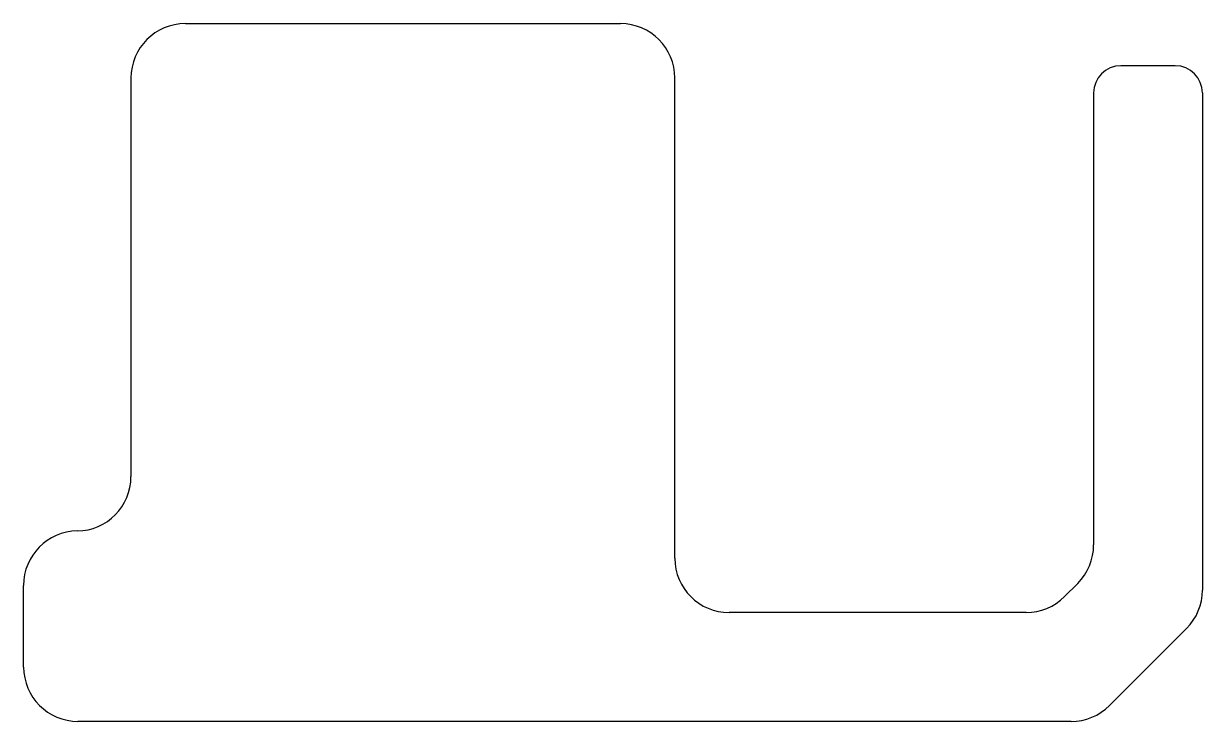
# Model space of a CAD drawing. Header units: millimetres. Extents: x -3.9 to 39.4, y 0 to 25.6.
import ezdxf

# ---------------------------------------------------------------- set-up
doc = ezdxf.new("R2010")
doc.units = ezdxf.units.MM
doc.layers.add('3', color=7, linetype='Continuous', true_color=0xffffff)

msp = doc.modelspace()

# ---------------------------------------------------------------- linework, layer by layer
at = {"layer": '3', "color": 30, "linetype": 'Continuous', "lineweight": 25}
for p, q in [((2, 25.65), (18, 25.65)), ((38.401, 24.1), (36.401, 24.1)), ((0, 23.65), (0, 9)), ((20, 6), (20, 23.65)), ((-3.949, 2), (-3.949, 5.000325)), ((32.915719, 4), (22, 4)), ((34.572573, 0), (-1.949, 0))]:
    msp.add_line(p, q, dxfattribs=at)
at = {"layer": '3', "color": 163, "linetype": 'Continuous', "lineweight": 25}
for p, q in [((35.401, 23.1), (35.401, 6.485281)), ((39.401, 23.1), (39.401, 4.828427)), ((34.815214, 5.071068), (34.329932, 4.585786)), ((38.815214, 3.414214), (35.986786, 0.585786))]:
    msp.add_line(p, q, dxfattribs=at)
at = {"layer": '3', "color": 30, "linetype": 'Continuous', "lineweight": 25}
for centre, start, end in [((2, 23.65), 90, 180), ((18, 23.65), 0, 90), ((-2, 9), 270.730541, 0), ((-1.949, 5.000325), 90.730541, 180), ((22, 6), 180, 270), ((-1.949, 2), 180, 270)]:
    msp.add_arc(centre, 2, start, end, dxfattribs=at)
at = {"layer": '3', "color": 51, "linetype": 'Continuous', "lineweight": 25}
for centre, radius, start, end in [((36.401, 23.1), 1, 90, 180), ((38.401, 23.1), 1, 0, 90), ((32.915719, 6), 2, 270, 315), ((34.572573, 2), 2, 270, 315)]:
    msp.add_arc(centre, radius, start, end, dxfattribs=at)
at = {"layer": '3', "color": 163, "linetype": 'Continuous', "lineweight": 25}
for centre in [(33.401, 6.485281), (37.401, 4.828427)]:
    msp.add_arc(centre, 2, 315, 0, dxfattribs=at)

doc.saveas('drawing.dxf')
